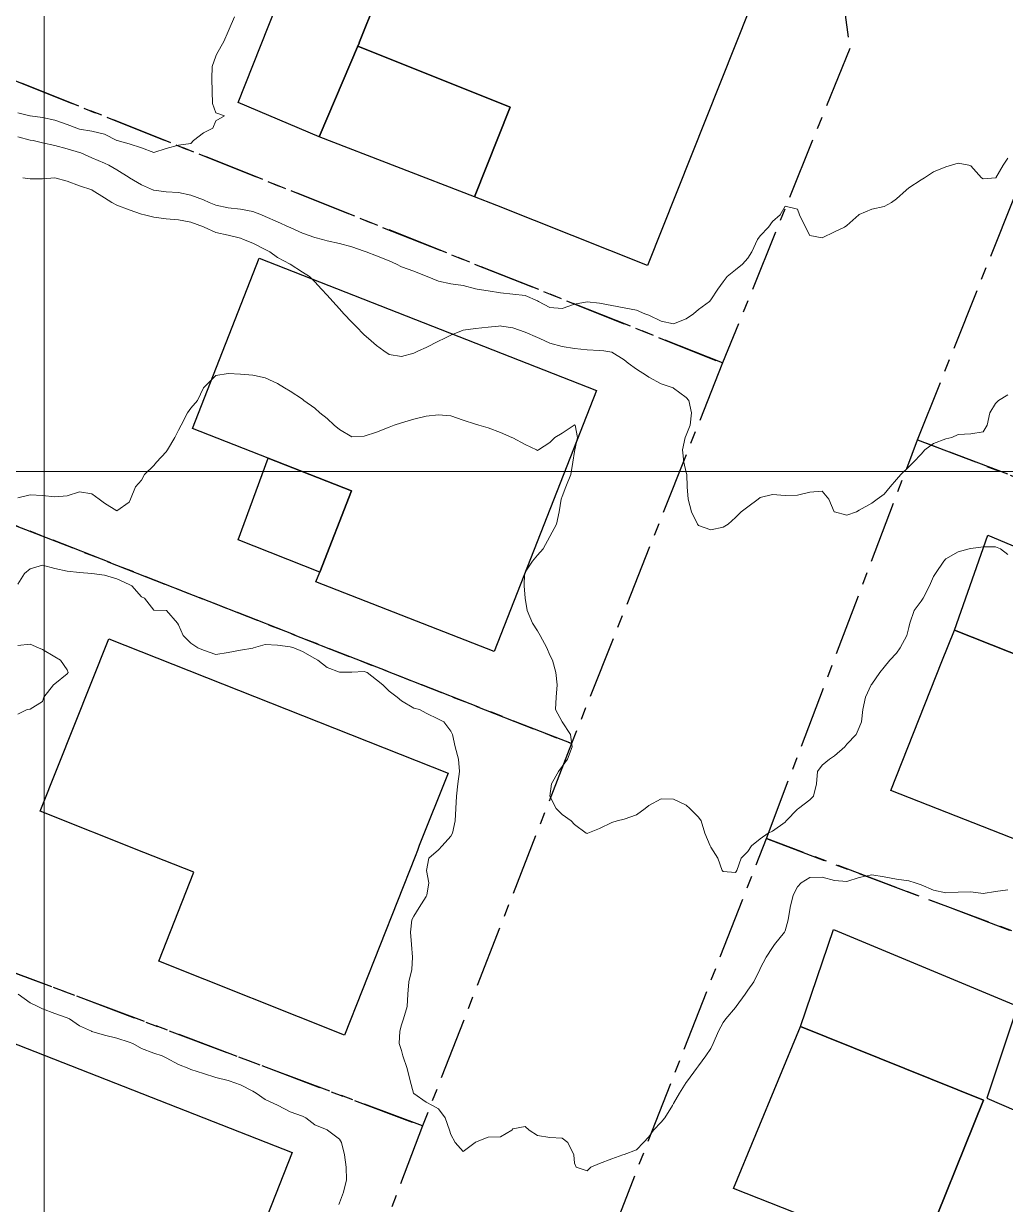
# Model space of a CAD drawing. Header units: centimetres. Extents: x 0 to 642158, y -847 to 649707.
# Drawn here: x 617765.99 to 617805.65, y 621157.75 to 621205.48 of the extents above; entities that cross this region are included whole.
import ezdxf

# ---------------------------------------------------------------- set-up
doc = ezdxf.new("R2010")
doc.units = ezdxf.units.CM
doc.header["$MEASUREMENT"] = 0
doc.linetypes.add('CENTERX2', pattern=[4, 2.5, -0.5, 0.5, -0.5])
doc.layers.add('MEV_grille', color=254, linetype='Continuous', lineweight=9)
doc.layers.add('WAL_topographie 0.5', color=253, linetype='Continuous', lineweight=20)
doc.layers.add('SPW_batiments', color=7, linetype='Continuous')
doc.layers.add('SPW_parcellaire cadastral', color=7, linetype='CENTERX2', lineweight=25, true_color=0xff0542)

# ---------------------------------------------------------------- blocks, each defined once
blk = doc.blocks.new('*U114')
at = {"layer": 'MEV_grille', "transparency": 33554687}
blk.add_lwpolyline([(-1338.461, 0), (1338.461, 0)], dxfattribs=at)
blk = doc.blocks.new('*U115')
at = {"layer": 'MEV_grille', "color": 0, "linetype": 'ByBlock', "lineweight": -2, "transparency": 16777216}
blk.add_blockref('*U114', (0, -1200), dxfattribs=at)
blk = doc.blocks.new('*U112')
at = {"layer": 'MEV_grille', "transparency": 33554687}
blk.add_lwpolyline([(0, 1825.476), (0, -1825.476)], dxfattribs=at)
blk = doc.blocks.new('*U113')
at = {"layer": 'MEV_grille', "color": 0, "linetype": 'ByBlock', "lineweight": -2, "transparency": 16777216}
blk.add_blockref('*U112', (2400, 0), dxfattribs=at)

msp = doc.modelspace()

# ---------------------------------------------------------------- linework, layer by layer
at = {"layer": 'SPW_batiments'}
for points in [[(617782.192, 621211.331), (617779.564, 621204.742), (617779.529, 621204.653), (617779.521, 621204.635), (617777.927, 621200.898), (617774.652, 621202.288), (617778.656, 621212.389), (617782.192, 621211.331)], [(617795.326, 621206.083), (617791.194, 621195.699), (617785.108, 621198.124), (617784.21, 621198.481), (617785.643, 621202.099), (617779.493, 621204.564), (617779.521, 621204.635), (617779.529, 621204.653), (617779.564, 621204.742), (617782.192, 621211.331), (617795.326, 621206.083)], [(617779.493, 621204.564), (617785.643, 621202.099), (617784.21, 621198.481), (617777.926, 621200.898), (617779.521, 621204.635), (617779.493, 621204.564)], [(617789.128, 621190.649), (617784.996, 621180.099), (617777.796, 621182.914), (617777.951, 621183.312), (617779.228, 621186.598), (617775.862, 621187.918), (617772.811, 621189.113), (617775.51, 621195.997), (617789.128, 621190.649)], [(617779.228, 621186.598), (617777.951, 621183.312), (617774.661, 621184.613), (617775.862, 621187.918), (617779.228, 621186.598)], [(617812.428, 621181.652), (617811.005, 621178.028), (617803.596, 621180.967), (617804.945, 621184.801), (617812.428, 621181.652)], [(617811.005, 621178.028), (617808.647, 621171.985), (617808.463, 621171.552), (617807.362, 621171.984), (617801.029, 621174.484), (617803.09, 621179.689), (617803.596, 621180.967), (617811.005, 621178.028)], [(617783.146, 621175.182), (617781.972, 621172.26), (617781.895, 621172.049), (617781.81, 621171.812), (617778.948, 621164.598), (617771.448, 621167.58), (617772.863, 621171.18), (617770.847, 621171.98), (617766.663, 621173.647), (617769.429, 621180.613), (617783.146, 621175.182)], [(617806.147, 621165.767), (617804.898, 621162.051), (617807.364, 621160.985), (617804.799, 621154.401), (617802.147, 621155.438), (617804.764, 621161.967), (617797.373, 621164.942), (617798.713, 621168.867), (617806.147, 621165.767)], [(617776.831, 621159.848), (617772.566, 621148.998), (617764.95, 621151.997), (617766.399, 621155.647), (617763.334, 621156.85), (617757.915, 621158.979), (617760.731, 621166.162), (617776.831, 621159.848)], [(617804.764, 621161.967), (617802.147, 621155.438), (617794.664, 621158.4), (617797.373, 621164.942), (617804.764, 621161.967)]]:
    msp.add_lwpolyline(points, dxfattribs=at)
at = {"layer": 'SPW_parcellaire cadastral'}
for points in [[(617769.413, 621219.273), (617785.525, 621213.218), (617790.48, 621212.462), (617798.966, 621207.404), (617799.364, 621204.471), (617794.226, 621191.76), (617761.919, 621204.659), (617769.413, 621219.273)], [(617761.919, 621186.659), (617761.919, 621204.659), (617794.226, 621191.76), (617788.123, 621176.376), (617761.919, 621186.659)], [(617808.454, 621204.598), (617833.11, 621195.189), (617829.43, 621182.905), (617828.176, 621178.722), (617802.102, 621188.648), (617808.454, 621204.598)], [(617828.176, 621178.722), (617823.704, 621162.124), (617795.995, 621172.535), (617802.102, 621188.648), (617828.176, 621178.722)], [(617749.395, 621173.207), (617758.242, 621178.902), (617761.919, 621186.659), (617788.123, 621176.376), (617782.102, 621160.922), (617749.395, 621173.207)], [(617749.395, 621173.207), (617782.102, 621160.922), (617775.233, 621142.697), (617773.485, 621140.235), (617771.134, 621138.387), (617768.276, 621137.476), (617765.359, 621138.178), (617763.637, 621139.864), (617754.283, 621155.383), (617752.934, 621157.745), (617751.388, 621160.215), (617744.167, 621170.618), (617749.395, 621173.207)], [(617789.77, 621156.576), (617795.995, 621172.535), (617823.704, 621162.124), (617821.552, 621154.15), (617819.06, 621145.562), (617789.77, 621156.576)]]:
    msp.add_lwpolyline(points, dxfattribs=at)
at = {"layer": 'WAL_topographie 0.5'}
for points in [[(617765.75, 621201.878), (617766.242, 621201.75), (617766.25, 621201.749), (617766.75, 621201.677), (617767.25, 621201.58), (617767.75, 621201.406), (617768.132, 621201.25), (617768.25, 621201.216), (617768.75, 621201.124), (617769.25, 621201.006), (617769.75, 621200.757), (617769.767, 621200.75), (617770.25, 621200.615), (617770.75, 621200.459), (617771.25, 621200.266), (617771.75, 621200.433), (617772.25, 621200.566), (617772.75, 621200.635), (617772.852, 621200.75), (617773.25, 621201.057), (617773.629, 621201.25), (617773.75, 621201.542), (617774.107, 621201.75), (617773.75, 621201.869), (617773.621, 621202.25), (617773.601, 621202.75), (617773.594, 621203.25), (617773.604, 621203.75), (617773.75, 621204.162), (617773.79, 621204.25), (617774.083, 621204.75), (617774.25, 621205.156), (617774.293, 621205.25), (617774.508, 621205.75)], [(617765.75, 621200.906), (617766.25, 621200.773), (617766.378, 621200.75), (617766.75, 621200.662), (617767.25, 621200.548), (617767.75, 621200.416), (617768.25, 621200.268), (617768.301, 621200.25), (617768.75, 621200.058), (617769.25, 621199.841), (617769.432, 621199.75), (617769.75, 621199.563), (617770.25, 621199.259), (617770.265, 621199.25), (617770.75, 621198.956), (617771.233, 621198.75), (617771.25, 621198.743), (617771.75, 621198.684), (617772.25, 621198.653), (617772.75, 621198.55), (617773.25, 621198.352), (617773.478, 621198.25), (617773.75, 621198.134), (617774.25, 621198.033), (617774.75, 621197.983), (617775.25, 621197.883), (617775.603, 621197.75), (617775.75, 621197.686), (617776.25, 621197.461), (617776.722, 621197.25), (617776.75, 621197.237), (617777.25, 621197.013), (617777.75, 621196.833), (617778.061, 621196.75), (617778.25, 621196.704), (617778.75, 621196.589), (617779.25, 621196.453), (617779.75, 621196.278), (617779.823, 621196.25), (617780.25, 621196.091), (617780.75, 621195.889), (617781.058, 621195.75), (617781.25, 621195.651), (617781.75, 621195.471), (617782.25, 621195.272), (617782.295, 621195.25), (617782.75, 621195.063), (617783.25, 621194.966), (617783.75, 621194.888), (617784.25, 621194.764), (617784.307, 621194.75), (617784.75, 621194.676), (617785.25, 621194.601), (617785.75, 621194.538), (617786.25, 621194.485), (617786.75, 621194.276), (617786.791, 621194.25), (617787.25, 621194.006), (617787.75, 621193.957), (617788.25, 621194.139), (617788.75, 621194.237), (617789.25, 621194.183), (617789.75, 621194.081), (617790.25, 621193.989), (617790.75, 621193.89), (617791.092, 621193.75), (617791.25, 621193.688), (617791.75, 621193.454), (617792.25, 621193.349), (617792.75, 621193.543), (617793.048, 621193.75), (617793.25, 621193.922), (617793.694, 621194.25), (617793.75, 621194.31), (617794.039, 621194.75), (617794.25, 621195.037), (617794.417, 621195.25), (617794.75, 621195.528), (617795.026, 621195.75), (617795.25, 621195.995), (617795.403, 621196.25), (617795.644, 621196.75), (617795.75, 621196.9), (617796.083, 621197.25), (617796.25, 621197.473), (617796.552, 621197.75), (617796.75, 621198.104), (617797.25, 621197.984), (617797.335, 621197.75), (617797.576, 621197.25), (617797.75, 621196.909), (617798.25, 621196.814), (617798.75, 621197.056), (617799.146, 621197.25), (617799.25, 621197.321), (617799.734, 621197.75), (617799.75, 621197.759), (617800.25, 621197.975), (617800.75, 621198.091), (617801.053, 621198.25), (617801.25, 621198.398), (617801.647, 621198.75), (617801.75, 621198.837), (617802.25, 621199.158), (617802.38, 621199.25), (617802.75, 621199.488), (617803.25, 621199.684), (617803.477, 621199.75), (617803.75, 621199.841), (617804.179, 621199.75), (617804.25, 621199.727), (617804.687, 621199.25), (617804.75, 621199.21), (617805.25, 621199.239), (617805.262, 621199.25), (617805.569, 621199.75), (617805.75, 621200.043)], [(617765.96, 621199.25), (617766.25, 621199.199), (617766.75, 621199.203), (617767.25, 621199.238), (617767.75, 621199.104), (617768.25, 621198.927), (617768.75, 621198.758), (617768.764, 621198.75), (617769.25, 621198.442), (617769.554, 621198.25), (617769.75, 621198.137), (617770.25, 621197.946), (617770.75, 621197.775), (617770.865, 621197.75), (617771.25, 621197.657), (617771.75, 621197.591), (617772.25, 621197.542), (617772.75, 621197.451), (617773.25, 621197.261), (617773.282, 621197.25), (617773.75, 621197.039), (617774.25, 621196.921), (617774.75, 621196.799), (617774.878, 621196.75), (617775.25, 621196.6), (617775.75, 621196.349), (617775.931, 621196.25), (617776.25, 621196.02), (617776.75, 621195.754), (617776.76, 621195.75), (617777.25, 621195.428), (617777.542, 621195.25), (617777.75, 621195.035), (617778.019, 621194.75), (617778.25, 621194.5), (617778.481, 621194.25), (617778.75, 621193.951), (617778.931, 621193.75), (617779.25, 621193.405), (617779.405, 621193.25), (617779.75, 621192.905), (617779.926, 621192.75), (617780.25, 621192.468), (617780.535, 621192.25), (617780.75, 621192.109), (617781.25, 621192.028), (617781.75, 621192.163), (617781.939, 621192.25), (617782.25, 621192.389), (617782.75, 621192.637), (617782.982, 621192.75), (617783.25, 621192.88), (617783.75, 621193.082), (617784.25, 621193.156), (617784.75, 621193.207), (617785.17, 621193.25), (617785.25, 621193.257), (617785.294, 621193.25), (617785.75, 621193.18), (617786.25, 621193.006), (617786.75, 621192.794), (617786.844, 621192.75), (617787.25, 621192.566), (617787.75, 621192.424), (617788.25, 621192.347), (617788.75, 621192.291), (617789.25, 621192.268), (617789.423, 621192.25), (617789.75, 621192.202), (617790.25, 621191.89), (617790.408, 621191.75), (617790.75, 621191.507), (617791.153, 621191.25), (617791.25, 621191.185), (617791.75, 621190.917), (617792.235, 621190.75), (617792.25, 621190.741), (617792.75, 621190.37), (617792.858, 621190.25), (617792.974, 621189.75), (617792.919, 621189.25), (617792.75, 621188.847), (617792.712, 621188.75), (617792.602, 621188.25), (617792.659, 621187.75), (617792.75, 621187.329), (617792.778, 621187.25), (617792.792, 621186.75), (617792.841, 621186.25), (617792.976, 621185.75), (617793.212, 621185.25), (617793.25, 621185.196), (617793.75, 621185.022), (617794.25, 621185.13), (617794.454, 621185.25), (617794.75, 621185.517), (617794.983, 621185.75), (617795.25, 621185.945), (617795.667, 621186.25), (617795.75, 621186.32), (617796.25, 621186.45), (617796.75, 621186.402), (617797.25, 621186.412), (617797.75, 621186.538), (617798.25, 621186.576), (617798.518, 621186.25), (617798.735, 621185.75), (617798.75, 621185.74), (617799.25, 621185.607), (617799.641, 621185.75), (617799.75, 621185.808), (617800.25, 621186.098), (617800.468, 621186.25), (617800.75, 621186.458), (617801, 621186.75), (617801.25, 621187.048), (617801.428, 621187.25), (617801.75, 621187.561), (617801.935, 621187.75), (617802.25, 621188.081), (617802.395, 621188.25), (617802.75, 621188.503), (617803.25, 621188.689), (617803.491, 621188.75), (617803.75, 621188.864), (617804.25, 621188.903), (617804.75, 621188.983), (617804.91, 621189.25), (617805.029, 621189.75), (617805.25, 621190.128), (617805.378, 621190.25), (617805.75, 621190.469)], [(617765.75, 621186.313), (617766.25, 621186.43), (617766.75, 621186.403), (617767.25, 621186.357), (617767.75, 621186.393), (617768.25, 621186.547), (617768.75, 621186.476), (617769.042, 621186.25), (617769.25, 621186.094), (617769.75, 621185.79), (617770.25, 621186.132), (617770.303, 621186.25), (617770.509, 621186.75), (617770.75, 621187.03), (617770.872, 621187.25), (617771.25, 621187.612), (617771.36, 621187.75), (617771.75, 621188.176), (617771.795, 621188.25), (617772.099, 621188.75), (617772.25, 621189.039), (617772.354, 621189.25), (617772.614, 621189.75), (617772.75, 621189.93), (617773.012, 621190.25), (617773.25, 621190.75), (617773.25, 621190.75), (617773.75, 621191.25), (617773.75, 621191.25), (617774.25, 621191.337), (617774.75, 621191.31), (617775.25, 621191.267), (617775.321, 621191.25), (617775.75, 621191.162), (617776.25, 621190.927), (617776.533, 621190.75), (617776.75, 621190.623), (617777.25, 621190.295), (617777.31, 621190.25), (617777.75, 621189.931), (617777.958, 621189.75), (617778.25, 621189.514), (617778.533, 621189.25), (617778.75, 621189.071), (617779.25, 621188.779), (617779.75, 621188.8), (617780.25, 621188.964), (617780.75, 621189.169), (617780.958, 621189.25), (617781.25, 621189.345), (617781.75, 621189.49), (617782.25, 621189.607), (617782.75, 621189.664), (617783.25, 621189.625), (617783.75, 621189.454), (617784.25, 621189.286), (617784.375, 621189.25), (617784.75, 621189.135), (617785.25, 621188.954), (617785.708, 621188.75), (617785.75, 621188.732), (617786.25, 621188.462), (617786.708, 621188.25), (617786.75, 621188.224), (617786.795, 621188.25), (617787.25, 621188.544), (617787.456, 621188.75), (617787.75, 621188.922), (617788.225, 621189.25), (617788.25, 621189.266), (617788.268, 621189.25), (617788.36, 621188.75), (617788.257, 621188.25), (617788.25, 621188.178), (617788.18, 621187.75), (617788.099, 621187.25), (617787.898, 621186.75), (617787.75, 621186.359), (617787.705, 621186.25), (617787.627, 621185.75), (617787.516, 621185.25), (617787.25, 621184.75), (617787.25, 621184.75), (617786.981, 621184.25), (617786.75, 621183.996), (617786.551, 621183.75), (617786.25, 621183.308), (617786.227, 621183.25), (617786.209, 621182.75), (617786.25, 621182.25), (617786.25, 621182.25), (617786.333, 621181.75), (617786.545, 621181.25), (617786.75, 621180.93), (617786.852, 621180.75), (617787.122, 621180.25), (617787.25, 621179.95), (617787.353, 621179.75), (617787.486, 621179.25), (617787.542, 621178.75), (617787.51, 621178.25), (617787.479, 621177.75), (617787.75, 621177.25), (617787.75, 621177.25), (617788.077, 621176.75), (617788.144, 621176.25), (617787.958, 621175.75), (617787.75, 621175.455), (617787.597, 621175.25), (617787.319, 621174.75), (617787.25, 621174.25), (617787.508, 621173.75), (617787.75, 621173.508), (617788.114, 621173.25), (617788.25, 621173.107), (617788.719, 621172.75), (617788.75, 621172.738), (617788.788, 621172.75), (617789.25, 621172.938), (617789.75, 621173.193), (617789.972, 621173.25), (617790.25, 621173.328), (617790.75, 621173.5), (617791.104, 621173.75), (617791.25, 621173.875), (617791.75, 621174.141), (617792.25, 621174.133), (617792.75, 621173.893), (617792.9, 621173.75), (617793.25, 621173.4), (617793.361, 621173.25), (617793.508, 621172.75), (617793.721, 621172.25), (617793.75, 621172.191), (617794.038, 621171.75), (617794.207, 621171.25), (617794.25, 621171.207), (617794.75, 621171.171), (617794.806, 621171.25), (617794.972, 621171.75), (617795.25, 621172.02), (617795.392, 621172.25), (617795.75, 621172.522), (617796.071, 621172.75), (617796.25, 621172.839), (617796.75, 621173.207), (617796.801, 621173.25), (617797.25, 621173.725), (617797.292, 621173.75), (617797.75, 621174.098), (617797.906, 621174.25), (617798.025, 621174.75), (617798.057, 621175.25), (617798.25, 621175.506), (617798.55, 621175.75), (617798.75, 621175.882), (617799.165, 621176.25), (617799.25, 621176.348), (617799.625, 621176.75), (617799.75, 621177.025), (617799.837, 621177.25), (617799.894, 621177.75), (617800, 621178.25), (617800.233, 621178.75), (617800.25, 621178.779), (617800.574, 621179.25), (617800.75, 621179.463), (617800.99, 621179.75), (617801.25, 621180.034), (617801.403, 621180.25), (617801.67, 621180.75), (617801.75, 621181.07), (617801.797, 621181.25), (617801.969, 621181.75), (617802.25, 621182.13), (617802.325, 621182.25), (617802.582, 621182.75), (617802.75, 621183.128), (617802.833, 621183.25), (617803.172, 621183.75), (617803.25, 621183.838), (617803.75, 621184.125), (617804.194, 621184.25), (617804.25, 621184.26), (617804.75, 621184.333), (617805.25, 621184.332), (617805.457, 621184.25), (617805.75, 621184.014)], [(617765.75, 621182.818), (617766.021, 621183.25), (617766.25, 621183.44), (617766.75, 621183.594), (617767.25, 621183.45), (617767.75, 621183.346), (617768.25, 621183.292), (617768.75, 621183.25), (617768.75, 621183.25), (617769.25, 621183.182), (617769.75, 621183.038), (617770.25, 621182.805), (617770.361, 621182.75), (617770.75, 621182.312), (617770.865, 621182.25), (617771.25, 621181.774), (617771.75, 621181.756), (617771.764, 621181.75), (617772.206, 621181.25), (617772.25, 621181.183), (617772.431, 621180.75), (617772.75, 621180.431), (617773.033, 621180.25), (617773.25, 621180.154), (617773.75, 621179.984), (617774.25, 621180.062), (617774.75, 621180.153), (617775.25, 621180.232), (617775.276, 621180.25), (617775.75, 621180.38), (617776.25, 621180.352), (617776.75, 621180.281), (617776.909, 621180.25), (617777.25, 621180.099), (617777.75, 621179.822), (617777.875, 621179.75), (617778.25, 621179.453), (617778.75, 621179.266), (617779.25, 621179.263), (617779.75, 621179.292), (617779.862, 621179.25), (617780.25, 621178.952), (617780.497, 621178.75), (617780.75, 621178.494), (617781.086, 621178.25), (617781.25, 621178.111), (617781.75, 621177.807), (617781.976, 621177.75), (617782.25, 621177.608), (617782.75, 621177.37), (617782.96, 621177.25), (617783.25, 621176.875), (617783.314, 621176.75), (617783.426, 621176.25), (617783.557, 621175.75), (617783.593, 621175.25), (617783.532, 621174.75), (617783.483, 621174.25), (617783.454, 621173.75), (617783.417, 621173.25), (617783.317, 621172.75), (617783.25, 621172.632), (617782.903, 621172.25), (617782.75, 621172.086), (617782.358, 621171.75), (617782.258, 621171.25), (617782.362, 621170.75), (617782.277, 621170.25), (617782.25, 621170.196), (617781.975, 621169.75), (617781.75, 621169.404), (617781.672, 621169.25), (617781.617, 621168.75), (617781.663, 621168.25), (617781.693, 621167.75), (617781.671, 621167.25), (617781.552, 621166.75), (617781.508, 621166.25), (617781.483, 621165.75), (617781.329, 621165.25), (617781.25, 621165.015), (617781.183, 621164.75), (617781.163, 621164.25), (617781.25, 621163.969), (617781.309, 621163.75), (617781.486, 621163.25), (617781.6, 621162.75), (617781.739, 621162.25), (617781.75, 621162.238), (617782.25, 621161.885), (617782.513, 621161.75), (617782.75, 621161.618), (617783.022, 621161.25), (617783.195, 621160.75), (617783.25, 621160.573), (617783.427, 621160.25), (617783.75, 621159.893), (617784.226, 621160.25), (617784.25, 621160.264), (617784.75, 621160.466), (617785.25, 621160.481), (617785.706, 621160.75), (617785.75, 621160.8), (617786.25, 621160.893), (617786.417, 621160.75), (617786.75, 621160.536), (617787.25, 621160.46), (617787.75, 621160.422), (617787.97, 621160.25), (617788.221, 621159.75), (617788.25, 621159.417), (617788.312, 621159.25), (617788.75, 621159.104), (617788.909, 621159.25), (617789.25, 621159.403), (617789.75, 621159.587), (617790.197, 621159.75), (617790.25, 621159.768), (617790.75, 621159.962), (617791.033, 621160.25), (617791.25, 621160.48), (617791.438, 621160.75), (617791.75, 621161.076), (617791.888, 621161.25), (617792.199, 621161.75), (617792.25, 621161.833), (617792.489, 621162.25), (617792.75, 621162.672), (617792.804, 621162.75), (617793.172, 621163.25), (617793.25, 621163.347), (617793.547, 621163.75), (617793.75, 621164.058), (617793.847, 621164.25), (617794.065, 621164.75), (617794.25, 621165.104), (617794.359, 621165.25), (617794.75, 621165.709), (617794.782, 621165.75), (617795.141, 621166.25), (617795.25, 621166.412), (617795.485, 621166.75), (617795.737, 621167.25), (617795.75, 621167.28), (617795.99, 621167.75), (617796.25, 621168.131), (617796.33, 621168.25), (617796.728, 621168.75), (617796.75, 621168.803), (617796.876, 621169.25), (617796.953, 621169.75), (617797.079, 621170.25), (617797.25, 621170.581), (617797.395, 621170.75), (617797.75, 621170.965), (617798.25, 621170.98), (617798.75, 621170.842), (617799.25, 621170.805), (617799.75, 621170.969), (617800.25, 621171.078), (617800.75, 621170.992), (617801.25, 621170.895), (617801.75, 621170.826), (617802.006, 621170.75), (617802.25, 621170.67), (617802.75, 621170.456), (617803.25, 621170.34), (617803.75, 621170.368), (617804.25, 621170.381), (617804.75, 621170.317), (617805.25, 621170.401), (617805.75, 621170.463)], [(617765.75, 621177.562), (617766.125, 621177.75), (617766.25, 621177.771), (617766.75, 621178.083), (617766.801, 621178.25), (617767.199, 621178.75), (617767.25, 621178.794), (617767.75, 621179.195), (617767.788, 621179.25), (617767.75, 621179.357), (617767.475, 621179.75), (617767.25, 621179.882), (617766.75, 621180.176), (617766.589, 621180.25), (617766.25, 621180.398), (617765.75, 621180.346)], [(617765.761, 621166.25), (617766.25, 621165.902), (617766.563, 621165.75), (617766.75, 621165.662), (617767.25, 621165.47), (617767.75, 621165.291), (617767.837, 621165.25), (617768.25, 621164.973), (617768.727, 621164.75), (617768.75, 621164.738), (617769.25, 621164.59), (617769.75, 621164.464), (617770.25, 621164.308), (617770.394, 621164.25), (617770.75, 621164.056), (617771.25, 621163.862), (617771.583, 621163.75), (617771.75, 621163.67), (617772.25, 621163.402), (617772.667, 621163.25), (617772.75, 621163.206), (617773.25, 621163.036), (617773.75, 621162.88), (617774.25, 621162.759), (617774.292, 621162.75), (617774.75, 621162.59), (617775.25, 621162.327), (617775.377, 621162.25), (617775.75, 621161.989), (617776.25, 621161.757), (617776.269, 621161.75), (617776.75, 621161.495), (617777.25, 621161.318), (617777.391, 621161.25), (617777.75, 621160.966), (617778.25, 621160.759), (617778.271, 621160.75), (617778.75, 621160.393), (617778.836, 621160.25), (617778.958, 621159.75), (617779.02, 621159.25), (617779.028, 621158.75), (617778.911, 621158.25), (617778.75, 621157.821), (617778.726, 621157.75)]]:
    msp.add_lwpolyline(points, dxfattribs=at)

# ---------------------------------------------------------------- block references
at = {"layer": 'MEV_grille', "transparency": 33554687}
for name, p in [('*U113', (615366.814, 620593.644)), ('*U115', (616669.481, 622387.381))]:
    msp.add_blockref(name, p, dxfattribs=at)

doc.saveas('drawing.dxf')
